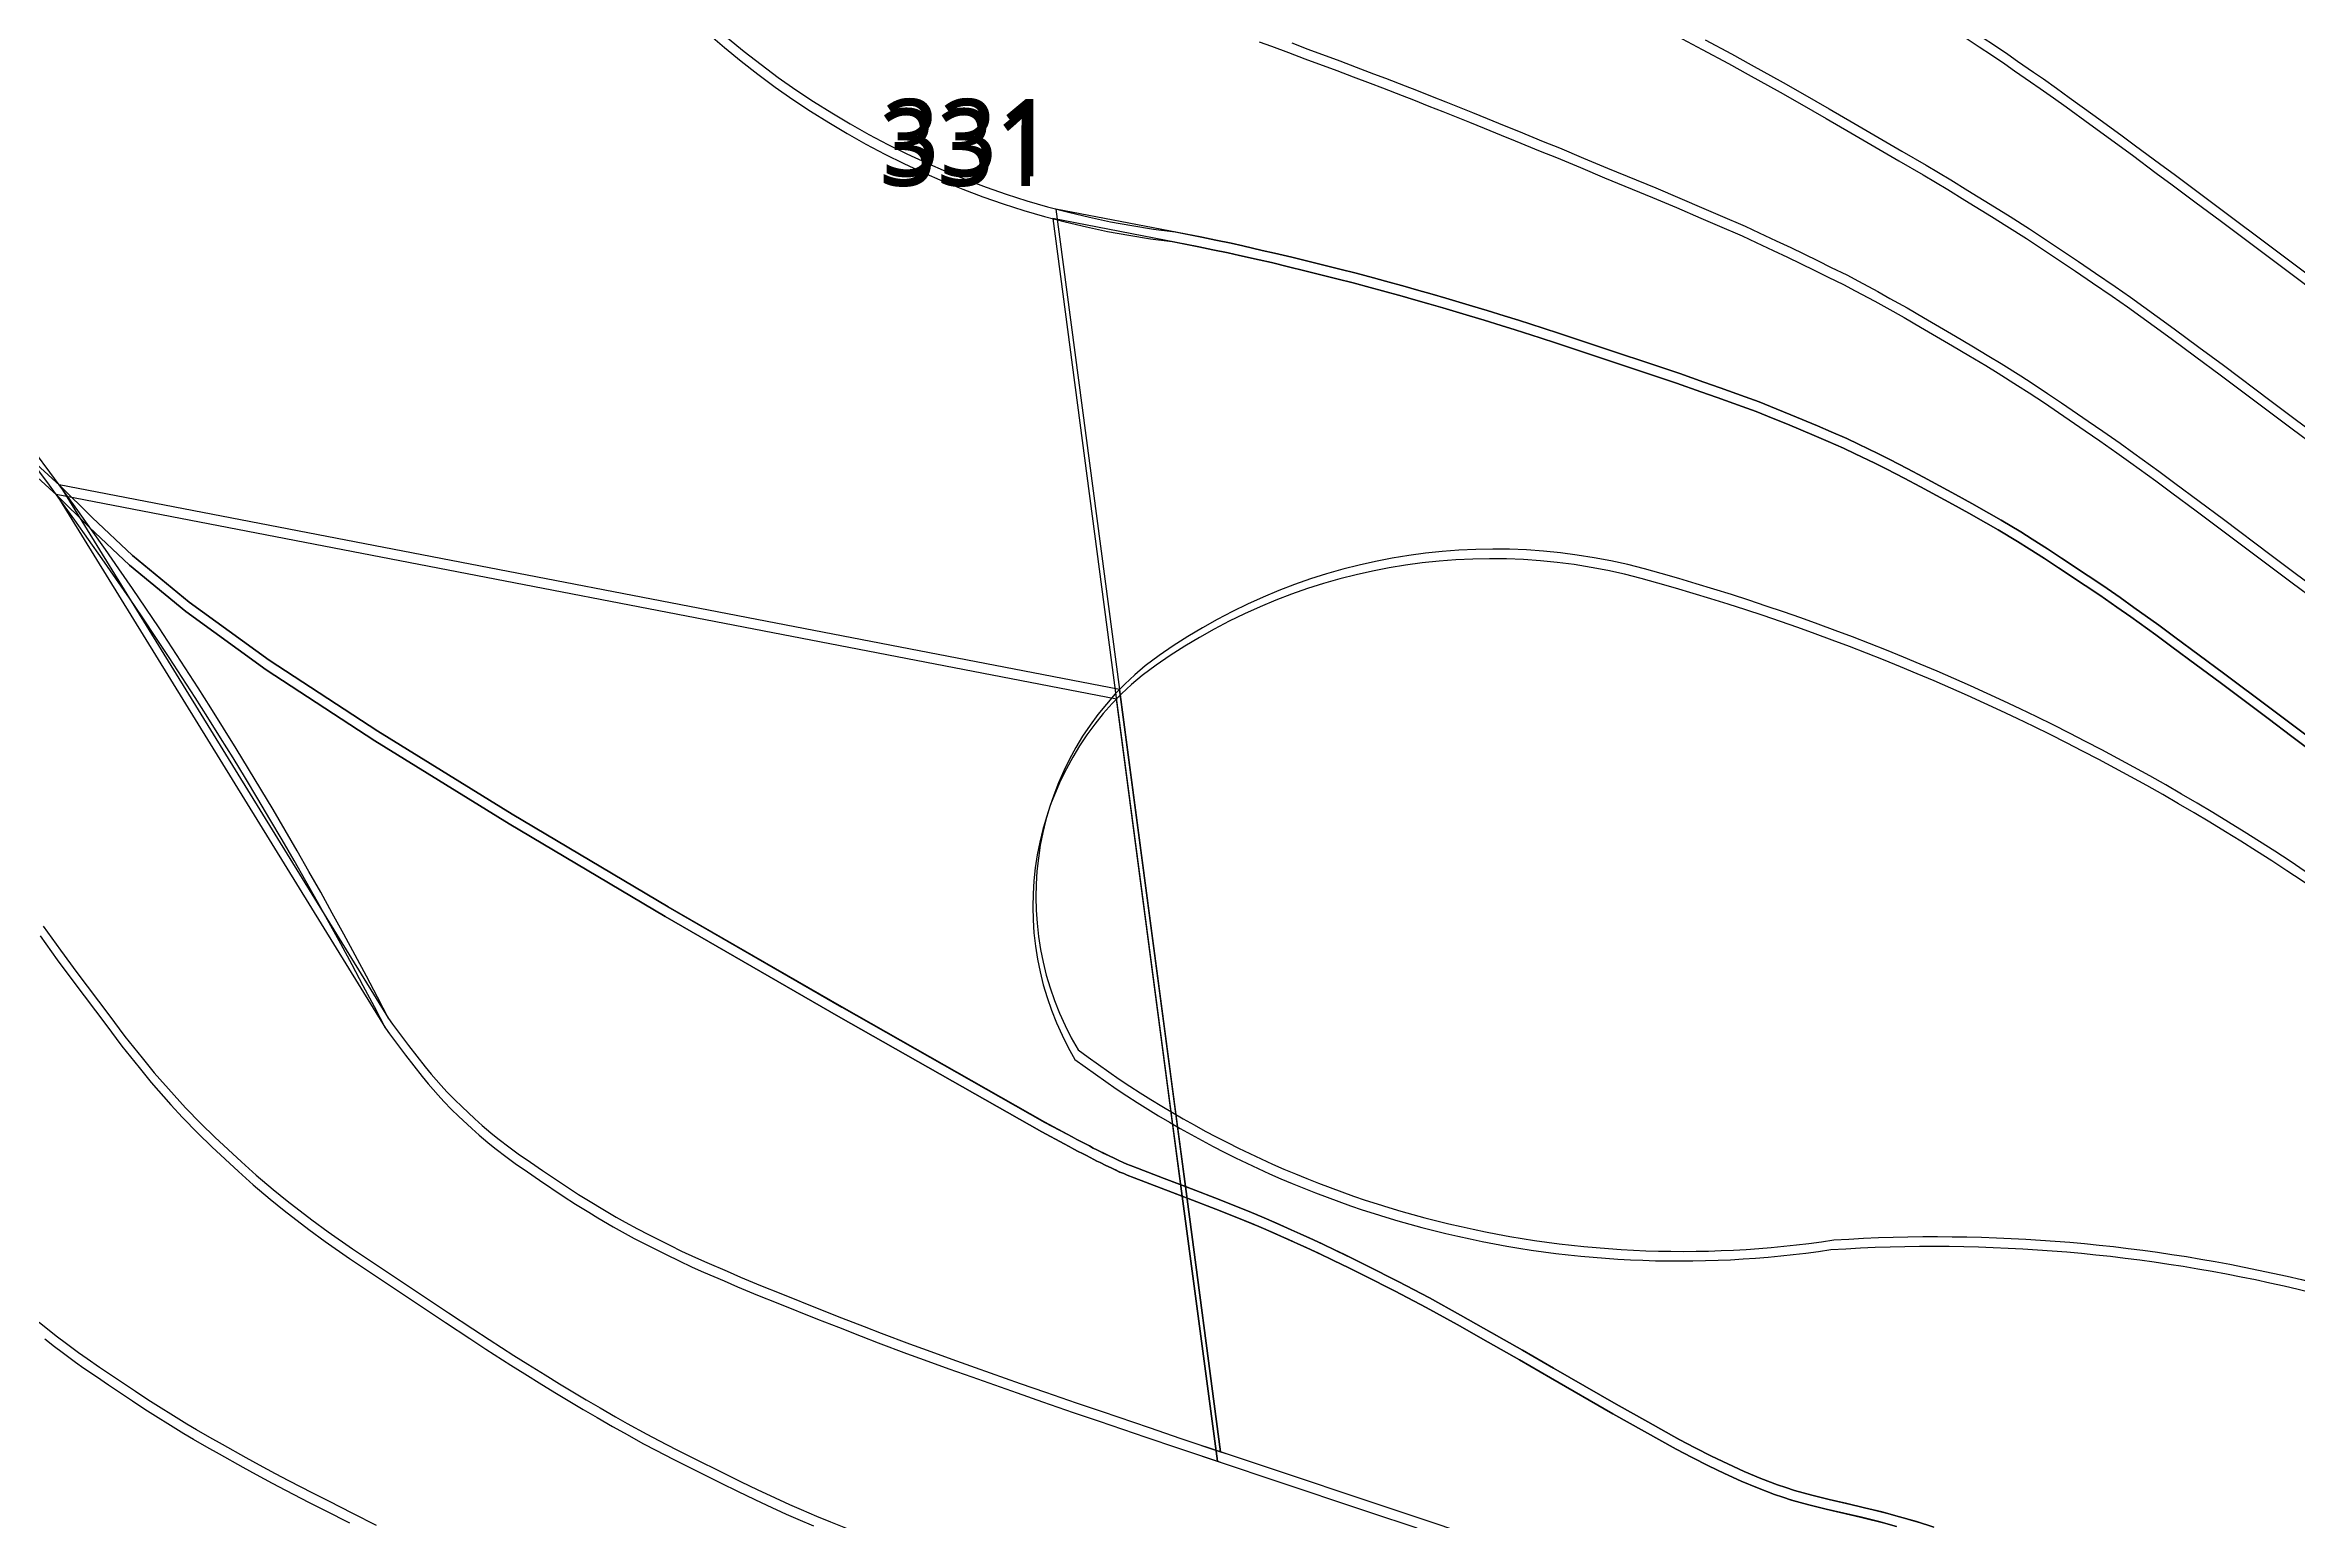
# Model space of a CAD drawing. Header units: metres. Extents: x -1097 to 1588, y -185 to 884.
# Drawn here: x 224.4 to 334.2, y 437.7 to 509.6 of the extents above; entities that cross this region are included whole.
import ezdxf

# ---------------------------------------------------------------- set-up
doc = ezdxf.new("R2010")
doc.units = ezdxf.units.M
for name, color, linetype in [('TERRENO', 188, 'Continuous'), ('TEXTO', 7, 'Continuous'), ('VISTA LEJOS', 7, 'Continuous')]:
    doc.layers.add(name, color=color, linetype=linetype)

msp = doc.modelspace()

# ---------------------------------------------------------------- linework, layer by layer
at = {"layer": 'TERRENO'}
for points in [[(283.56, 509.8), (284.15, 509.58), (284.99, 509.27), (285.78, 508.97), (287.34, 508.39), (288.13, 508.09), (288.97, 507.77), (289.56, 507.55), (290.52, 507.18), (291.08, 506.96), (291.83, 506.66), (292.51, 506.39), (293.81, 505.87), (294.52, 505.59), (295.35, 505.25), (296.04, 504.97), (297.25, 504.47), (298.04, 504.15), (299.22, 503.66), (300.39, 503.17), (302.73, 502.2), (303.9, 501.71), (305.08, 501.2), (305.88, 500.86), (307.09, 500.33), (307.77, 500.02), (308.6, 499.63), (309.31, 499.3), (310.61, 498.67), (311.29, 498.33), (312.04, 497.96), (312.61, 497.66), (313.56, 497.15), (314.15, 496.82), (314.99, 496.35), (315.78, 495.89), (317.34, 494.98), (318.14, 494.51), (318.97, 494.01), (319.57, 493.64), (320.52, 493.04), (321.08, 492.68), (321.83, 492.19), (322.51, 491.73), (323.81, 490.84), (324.52, 490.35), (325.35, 489.76), (326.04, 489.27), (327.25, 488.39), (328.04, 487.81), (329.22, 486.93), (330.39, 486.06), (332.73, 484.31), (333.9, 483.43), (335.08, 482.55)], [(303.93, 510.07), (305.14, 509.42)], [(335.08, 497.55), (333.9, 498.43), (332.73, 499.31), (330.39, 501.06), (329.23, 501.93), (328.06, 502.8), (327.28, 503.38), (326.12, 504.25), (325.47, 504.72), (324.69, 505.29), (324.04, 505.76), (322.88, 506.6), (322.27, 507.04), (321.62, 507.5), (321.15, 507.83), (320.37, 508.37), (319.9, 508.7), (319.25, 509.14), (318.64, 509.54), (317.48, 510.32)], [(305.14, 509.42), (306.43, 508.73)], [(306.43, 508.73), (307.38, 508.2)], [(307.38, 508.2), (308.94, 507.34)], [(308.94, 507.34), (309.89, 506.81)], [(309.89, 506.81), (311.19, 506.06)], [(311.19, 506.06), (312.39, 505.36)], [(312.39, 505.36), (314.73, 504)], [(314.73, 504), (315.91, 503.31)], [(315.91, 503.31), (317.12, 502.59)], [(317.12, 502.59), (317.95, 502.08)], [(317.95, 502.08), (319.25, 501.28)], [(319.25, 501.28), (320, 500.81)], [(320, 500.81), (320.95, 500.2)], [(320.95, 500.2), (321.78, 499.65)], [(321.78, 499.65), (323.34, 498.62)], [(323.34, 498.62), (324.17, 498.05)], [(324.17, 498.05), (325.12, 497.39)], [(325.12, 497.39), (325.87, 496.87)], [(325.87, 496.87), (327.17, 495.94)], [(327.17, 495.94), (328, 495.33)], [(328, 495.33), (329.21, 494.44)], [(329.21, 494.44), (330.39, 493.56)], [(330.39, 493.56), (332.73, 491.81)], [(332.73, 491.81), (333.9, 490.93)], [(333.9, 490.93), (335.08, 490.05)], [(224.15, 466.22), (224.98, 465.05), (225.78, 463.97), (227.34, 461.9), (228.13, 460.85), (228.97, 459.8), (229.56, 459.08), (230.51, 457.98), (231.08, 457.36), (231.83, 456.6), (232.51, 455.94), (233.81, 454.73), (234.52, 454.09), (235.35, 453.38), (236.03, 452.83), (237.24, 451.91), (238.04, 451.33), (239.22, 450.5), (240.39, 449.71), (242.73, 448.15), (243.9, 447.38), (245.08, 446.6), (245.87, 446.08), (247.08, 445.3), (247.77, 444.87), (248.6, 444.35), (249.31, 443.92), (250.61, 443.14), (251.29, 442.74), (252.04, 442.31), (252.6, 441.99), (253.55, 441.47), (254.15, 441.16), (254.99, 440.72), (255.78, 440.32), (257.34, 439.54), (258.13, 439.15), (258.97, 438.75), (259.56, 438.47), (260.51, 438.04), (261.08, 437.79), (261.83, 437.47)], [(239.23, 437.6), (238.06, 438.19), (237.28, 438.59), (236.12, 439.19), (235.47, 439.53), (234.69, 439.95), (234.04, 440.31), (232.88, 440.96), (232.27, 441.3), (231.62, 441.67), (231.15, 441.95), (230.37, 442.43), (229.9, 442.73), (229.25, 443.14), (228.64, 443.54), (227.48, 444.32), (226.89, 444.72), (226.28, 445.14), (225.86, 445.43), (225.22, 445.91), (224.84, 446.19), (224.37, 446.57)]]:
    msp.add_lwpolyline(points, dxfattribs=at)
at = {"layer": 'TEXTO', "color": 141}
for points in [[(335.45, 474.77), (333.89, 475.93), (332.73, 476.81), (330.39, 478.56), (329.22, 479.43), (328.04, 480.31), (327.25, 480.89), (326.04, 481.76), (325.35, 482.24), (324.52, 482.82), (323.81, 483.3), (322.51, 484.16), (321.83, 484.61), (321.08, 485.09), (320.52, 485.44), (319.57, 486.01), (318.97, 486.35), (318.14, 486.82), (317.34, 487.26), (315.78, 488.1), (314.99, 488.53), (314.15, 488.96), (313.56, 489.26), (312.61, 489.72), (312.04, 489.99), (311.29, 490.32), (310.61, 490.61), (309.31, 491.15), (308.6, 491.44), (307.77, 491.77), (307.09, 492.02), (305.88, 492.46), (305.08, 492.74), (303.9, 493.15), (302.73, 493.54), (300.39, 494.32), (299.22, 494.71), (298.04, 495.1), (297.25, 495.36), (296.04, 495.75), (295.35, 495.96), (294.52, 496.22), (293.81, 496.44), (292.51, 496.83), (291.83, 497.03), (291.08, 497.24), (290.52, 497.4), (289.56, 497.66), (288.97, 497.82), (288.13, 498.04), (287.34, 498.24), (285.78, 498.63), (284.99, 498.82), (284.15, 499.03), (283.56, 499.17), (282.6, 499.38), (282.04, 499.51), (281.29, 499.66), (280.61, 499.8), (273.5, 501.18), (279.34, 457.04), (279.81, 453.53), (281.79, 452.77), (283.18, 452.21), (284.61, 451.59), (286.06, 450.93), (287.54, 450.23), (288.67, 449.67), (290.18, 448.9), (291.69, 448.1), (293.21, 447.27), (294.72, 446.42), (296.24, 445.56), (297.75, 444.68), (300.8, 442.92), (302.34, 442.06), (303.88, 441.21), (304.66, 440.8), (305.45, 440.39), (306.24, 440.01), (307.04, 439.64), (307.85, 439.31), (308.67, 439), (309.08, 438.86), (309.5, 438.72), (310.34, 438.49), (311.19, 438.28), (312.87, 437.89), (314.18, 437.57)], [(314.61, 437.44), (313.76, 437.67), (312.91, 437.88), (312.05, 438.08), (311.19, 438.28), (310.34, 438.49), (309.5, 438.72), (309.08, 438.86), (308.67, 439), (307.85, 439.31), (307.04, 439.64), (306.24, 440.01), (305.45, 440.39), (304.66, 440.8), (303.88, 441.21), (302.34, 442.06), (300.8, 442.92), (297.75, 444.68), (296.24, 445.56), (294.72, 446.42), (293.21, 447.27), (291.69, 448.1), (290.18, 448.9), (288.67, 449.67), (287.92, 450.04), (287.18, 450.4), (286.44, 450.75), (285.7, 451.09), (284.97, 451.42), (284.25, 451.74), (283.54, 452.05), (282.83, 452.35), (282.14, 452.63), (281.45, 452.9), (280.1, 453.42), (279.81, 453.53), (281.52, 440.61), (281.9, 440.49), (284.23, 439.71), (288.89, 438.15), (291.24, 437.37)]]:
    msp.add_lwpolyline(points, dxfattribs=at)
for points in [[(224.93, 487.73), (226.53, 486.14), (228.5, 484.29), (231.25, 482.02), (235.16, 479.19), (240.45, 475.72), (247, 471.68), (254.61, 467.17), (263.06, 462.29), (272.96, 456.67), (274.05, 456.08), (274.29, 455.95), (274.52, 455.83), (274.74, 455.71), (274.94, 455.61), (275.14, 455.51), (275.32, 455.41), (275.49, 455.32), (275.65, 455.24), (275.81, 455.17), (276.09, 455.03), (276.34, 454.91), (276.57, 454.8), (276.77, 454.71), (276.96, 454.63), (277.13, 454.56), (277.46, 454.43), (278.78, 453.92), (279.81, 453.53), (276.6, 477.76)], [(276.77, 454.71), (276.57, 454.8), (276.34, 454.91), (276.09, 455.03), (275.81, 455.17), (275.65, 455.24), (275.49, 455.32), (275.32, 455.41), (275.14, 455.51), (274.94, 455.61), (274.74, 455.71), (274.52, 455.83), (274.29, 455.95), (274.05, 456.08), (272.96, 456.67), (263.06, 462.29), (254.61, 467.17), (247, 471.68), (240.45, 475.72), (235.16, 479.19), (231.25, 482.02), (228.5, 484.29), (226.53, 486.14), (224.96, 487.7), (240.97, 461.72), (241.17, 461.45), (241.95, 460.41), (242.35, 459.89), (242.76, 459.36), (243.06, 459.01), (243.54, 458.46), (243.82, 458.15), (244.19, 457.76), (244.54, 457.43), (245.18, 456.83), (245.54, 456.51), (245.96, 456.15), (246.3, 455.88), (246.9, 455.42), (247.3, 455.13), (247.89, 454.72), (248.48, 454.32), (249.64, 453.54), (250.24, 453.15), (250.88, 452.75), (251.33, 452.47), (252.07, 452.04), (252.51, 451.79), (253.1, 451.47), (253.64, 451.19), (254.68, 450.67), (255.25, 450.39), (255.93, 450.08), (256.48, 449.83), (257.48, 449.4), (258.13, 449.12), (259.11, 448.71), (260.09, 448.32), (262.03, 447.54), (263.05, 447.14), (264.16, 446.71), (264.99, 446.39), (266.37, 445.87), (267.23, 445.56), (268.43, 445.12), (269.56, 444.72), (271.76, 443.94), (273, 443.51), (274.49, 442.99), (275.76, 442.56), (278.04, 441.78), (279.58, 441.26), (281.52, 440.61), (279.81, 453.53), (278.78, 453.92), (277.46, 454.43), (277.13, 454.56), (276.96, 454.63)]]:
    msp.add_lwpolyline(points, close=True, dxfattribs=at)
at = {"layer": 'VISTA LEJOS'}
for points in [[(240.97, 461.72, 0.094871), (195.43, 519.91, -0.072707)], [(240.97, 461.72, 0.094871), (195.43, 519.91, -0.072707)], [(241.12, 462.19, 0.094871), (195.58, 520.38, -0.072707)], [(251, 516.41, 0.205798), (279.31, 500.06), (280.61, 499.8), (281.29, 499.66), (282.04, 499.51), (282.6, 499.38), (283.56, 499.17), (284.15, 499.03), (284.99, 498.82), (285.78, 498.63), (287.34, 498.24), (288.13, 498.04), (288.97, 497.82), (289.56, 497.66), (290.52, 497.4), (291.08, 497.24), (291.83, 497.03), (292.51, 496.83), (293.81, 496.44), (294.52, 496.22), (295.35, 495.96), (296.04, 495.75), (297.25, 495.36), (298.04, 495.1), (299.22, 494.71), (300.39, 494.32), (302.73, 493.54), (303.9, 493.15), (305.08, 492.74), (305.88, 492.46), (307.09, 492.02), (307.77, 491.77), (308.6, 491.44), (309.31, 491.15), (310.61, 490.61), (311.29, 490.32), (312.04, 489.99), (312.61, 489.72), (313.56, 489.26), (314.15, 488.96), (314.99, 488.53), (315.78, 488.1), (317.34, 487.26), (318.14, 486.82), (318.97, 486.35), (319.57, 486.01), (320.52, 485.44), (321.08, 485.09), (321.83, 484.61), (322.51, 484.16), (323.81, 483.3), (324.52, 482.82), (325.35, 482.24), (326.04, 481.76), (327.25, 480.89), (328.04, 480.31), (329.22, 479.43), (330.39, 478.56), (332.73, 476.81), (333.89, 475.93), (335.06, 475.06)], [(251, 516.41, 0.205798), (279.31, 500.06), (280.61, 499.8), (281.29, 499.66), (282.04, 499.51), (282.6, 499.38), (283.56, 499.17), (284.15, 499.03), (284.99, 498.82), (285.78, 498.63), (287.34, 498.24), (288.13, 498.04), (288.97, 497.82), (289.56, 497.66), (290.52, 497.4), (291.08, 497.24), (291.83, 497.03), (292.51, 496.83), (293.81, 496.44), (294.52, 496.22), (295.35, 495.96), (296.04, 495.75), (297.25, 495.36), (298.04, 495.1), (299.22, 494.71), (300.39, 494.32), (302.73, 493.54), (303.9, 493.15), (305.08, 492.74), (305.88, 492.46), (307.09, 492.02), (307.77, 491.77), (308.6, 491.44), (309.31, 491.15), (310.61, 490.61), (311.29, 490.32), (312.04, 489.99), (312.61, 489.72), (313.56, 489.26), (314.15, 488.96), (314.99, 488.53), (315.78, 488.1), (317.34, 487.26), (318.14, 486.82), (318.97, 486.35), (319.57, 486.01), (320.52, 485.44), (321.08, 485.09), (321.83, 484.61), (322.51, 484.16), (323.81, 483.3), (324.52, 482.82), (325.35, 482.24), (326.04, 481.76), (327.25, 480.89), (328.04, 480.31), (329.22, 479.43), (330.39, 478.56), (332.73, 476.81), (333.89, 475.93), (335.06, 475.06)], [(251.15, 516.88, 0.205798), (279.46, 500.53), (280.76, 500.27), (281.44, 500.13), (282.19, 499.98), (282.76, 499.85), (283.71, 499.63), (284.3, 499.5), (285.14, 499.29), (285.93, 499.1), (287.49, 498.71), (288.29, 498.51), (289.12, 498.29), (289.72, 498.13), (290.67, 497.87), (291.23, 497.71), (291.98, 497.5), (292.66, 497.3), (293.96, 496.91), (294.67, 496.69), (295.5, 496.43), (296.19, 496.22), (297.4, 495.83), (298.19, 495.57), (299.37, 495.18), (300.54, 494.79), (302.88, 494.01), (304.05, 493.62), (305.23, 493.21), (306.03, 492.93), (307.24, 492.49), (307.92, 492.24), (308.75, 491.91), (309.46, 491.62), (310.76, 491.08), (311.44, 490.79), (312.19, 490.46), (312.76, 490.19), (313.71, 489.73), (314.3, 489.43), (315.14, 489), (315.93, 488.57), (317.49, 487.73), (318.29, 487.29), (319.12, 486.82), (319.72, 486.48), (320.67, 485.91), (321.23, 485.56), (321.98, 485.08), (322.66, 484.63), (323.96, 483.77), (324.67, 483.29), (325.51, 482.71), (326.19, 482.23), (327.4, 481.36), (328.19, 480.78), (329.37, 479.9), (330.55, 479.03), (332.88, 477.28), (334.04, 476.4), (335.21, 475.53)], [(370.57, 429.15, 0.105032), (410.76, 409.99, 0.73529), (426.33, 428.41, 0.21305), (390.72, 439.56, -0.209948), (351.52, 454.69, 0.1303), (302.99, 483.41, 0.238421), (277.85, 478.91, 0.371443), (274.58, 460.2, 0.201255), (311.42, 450.93, -0.150986), (355.39, 440.42, -0.011933), (370.57, 429.15, 1.213779)], [(370.57, 429.15, 0.105032), (410.76, 409.99, 0.73529), (426.33, 428.41, 0.21305), (390.72, 439.56, -0.209948), (351.52, 454.69, 0.1303), (302.99, 483.41, 0.238421), (277.85, 478.91, 0.371443), (274.58, 460.2, 0.201255), (311.42, 450.93, -0.150986), (355.39, 440.42, -0.011933), (370.57, 429.15, 1.213779)], [(370.72, 429.62, 0.105032), (410.91, 410.46, 0.73529), (426.49, 428.87, 0.21305), (390.87, 440.03, -0.209948), (351.67, 455.16, 0.1303), (303.14, 483.88, 0.238421), (278, 479.38, 0.371443), (274.73, 460.67, 0.201255), (311.57, 451.4, -0.150986), (355.54, 440.89, -0.011933), (370.72, 429.62, 1.213779)]]:
    msp.add_lwpolyline(points, format="xyb", dxfattribs=at)
for points in [[(283.56, 509.8), (284.15, 509.58), (284.99, 509.27), (285.78, 508.97), (287.34, 508.39), (288.13, 508.09), (288.97, 507.77), (289.56, 507.55), (290.52, 507.18), (291.08, 506.96), (291.83, 506.66), (292.51, 506.39), (293.81, 505.87), (294.52, 505.59), (295.35, 505.25), (296.04, 504.97), (297.25, 504.47), (298.04, 504.15), (299.22, 503.66), (300.39, 503.17), (302.73, 502.2), (303.9, 501.71), (305.08, 501.2), (305.88, 500.86), (307.09, 500.33), (307.77, 500.02), (308.6, 499.63), (309.31, 499.3), (310.61, 498.67), (311.29, 498.33), (312.04, 497.96), (312.61, 497.66), (313.56, 497.15), (314.15, 496.82), (314.99, 496.35), (315.78, 495.89), (317.34, 494.98), (318.14, 494.51), (318.97, 494.01), (319.57, 493.64), (320.52, 493.04), (321.08, 492.68), (321.83, 492.19), (322.51, 491.73), (323.81, 490.84), (324.52, 490.35), (325.35, 489.76), (326.04, 489.27), (327.25, 488.39), (328.04, 487.81), (329.22, 486.93), (330.39, 486.06), (332.73, 484.31), (333.9, 483.43), (335.08, 482.55)], [(285.14, 509.74), (285.93, 509.44), (287.49, 508.86), (288.29, 508.56), (289.12, 508.24), (289.72, 508.02), (290.67, 507.65), (291.23, 507.43), (291.98, 507.13), (292.66, 506.86), (293.96, 506.34), (294.67, 506.06), (295.5, 505.72), (296.19, 505.44), (297.4, 504.94), (298.19, 504.62), (299.37, 504.13), (300.54, 503.64), (302.88, 502.67), (304.05, 502.18), (305.23, 501.67), (306.03, 501.33), (307.24, 500.8), (307.92, 500.49), (308.75, 500.1), (309.46, 499.77), (310.76, 499.14), (311.44, 498.8), (312.19, 498.43), (312.76, 498.13), (313.71, 497.62), (314.3, 497.29), (315.14, 496.82), (315.93, 496.36), (317.49, 495.45), (318.29, 494.98), (319.12, 494.48), (319.72, 494.11), (320.67, 493.51), (321.23, 493.15), (321.98, 492.66), (322.66, 492.2), (323.96, 491.31), (324.67, 490.82), (325.51, 490.23), (326.19, 489.74), (327.4, 488.86), (328.19, 488.28), (329.37, 487.4), (330.55, 486.53), (332.88, 484.78), (334.05, 483.9), (335.23, 483.02)], [(305.29, 509.89), (306.58, 509.2), (307.53, 508.67), (309.09, 507.81), (310.04, 507.28), (311.34, 506.53), (312.54, 505.83), (314.88, 504.47), (316.06, 503.78), (317.27, 503.06), (318.1, 502.55), (319.4, 501.75), (320.15, 501.28), (321.1, 500.67), (321.93, 500.12), (323.49, 499.08), (324.32, 498.52), (325.27, 497.87), (326.02, 497.34), (327.32, 496.41), (328.15, 495.8), (329.36, 494.91), (330.55, 494.03), (332.88, 492.28), (334.05, 491.4), (335.23, 490.52)], [(335.08, 497.55), (333.9, 498.43), (332.73, 499.31), (330.39, 501.06), (329.23, 501.93), (328.06, 502.8), (327.28, 503.38), (326.12, 504.25), (325.47, 504.72), (324.69, 505.29), (324.04, 505.76), (322.88, 506.6), (322.27, 507.04), (321.62, 507.5), (321.15, 507.83), (320.37, 508.37), (319.9, 508.7), (319.25, 509.14), (318.64, 509.54), (317.48, 510.32)], [(335.23, 498.02), (334.05, 498.9), (332.88, 499.78), (330.55, 501.53), (329.38, 502.4), (328.21, 503.27), (327.43, 503.85), (326.27, 504.71), (325.62, 505.19), (324.84, 505.76), (324.19, 506.23), (323.03, 507.07), (322.42, 507.51), (321.78, 507.97), (321.3, 508.3), (320.52, 508.84), (320.05, 509.17), (319.4, 509.61), (318.79, 510.01)], [(335.45, 474.77), (333.89, 475.93), (332.73, 476.81), (330.39, 478.56), (329.22, 479.43), (328.04, 480.31), (327.25, 480.89), (326.04, 481.76), (325.35, 482.24), (324.52, 482.82), (323.81, 483.3), (322.51, 484.16), (321.83, 484.61), (321.08, 485.09), (320.52, 485.44), (319.57, 486.01), (318.97, 486.35), (318.14, 486.82), (317.34, 487.26), (315.78, 488.1), (314.99, 488.53), (314.15, 488.96), (313.56, 489.26), (312.61, 489.72), (312.04, 489.99), (311.29, 490.32), (310.61, 490.61), (309.31, 491.15), (308.6, 491.44), (307.77, 491.77), (307.09, 492.02), (305.88, 492.46), (305.08, 492.74), (303.9, 493.15), (302.73, 493.54), (300.39, 494.32), (299.22, 494.71), (298.04, 495.1), (297.25, 495.36), (296.04, 495.75), (295.35, 495.96), (294.52, 496.22), (293.81, 496.44), (292.51, 496.83), (291.83, 497.03), (291.08, 497.24), (290.52, 497.4), (289.56, 497.66), (288.97, 497.82), (288.13, 498.04), (287.34, 498.24), (285.78, 498.63), (284.99, 498.82), (284.15, 499.03), (283.56, 499.17), (282.6, 499.38), (282.04, 499.51), (281.29, 499.66), (280.61, 499.8), (273.5, 501.18), (279.34, 457.04), (279.81, 453.53), (281.79, 452.77), (283.18, 452.21), (284.61, 451.59), (286.06, 450.93), (287.54, 450.23), (288.67, 449.67), (290.18, 448.9), (291.69, 448.1), (293.21, 447.27), (294.72, 446.42), (296.24, 445.56), (297.75, 444.68), (300.8, 442.92), (302.34, 442.06), (303.88, 441.21), (304.66, 440.8), (305.45, 440.39), (306.24, 440.01), (307.04, 439.64), (307.85, 439.31), (308.67, 439), (309.08, 438.86), (309.5, 438.72), (310.34, 438.49), (311.19, 438.28), (312.87, 437.89), (314.18, 437.57)], [(335.6, 475.24), (334.04, 476.4), (332.88, 477.28), (330.55, 479.03), (329.37, 479.9), (328.19, 480.78), (327.4, 481.36), (326.19, 482.23), (325.51, 482.71), (324.67, 483.29), (323.96, 483.77), (322.66, 484.63), (321.98, 485.08), (321.23, 485.56), (320.67, 485.91), (319.72, 486.48), (319.12, 486.82), (318.29, 487.29), (317.49, 487.73), (315.93, 488.57), (315.14, 489), (314.3, 489.43), (313.71, 489.73), (312.76, 490.19), (312.19, 490.46), (311.44, 490.79), (310.76, 491.08), (309.46, 491.62), (308.75, 491.91), (307.92, 492.24), (307.24, 492.49), (306.03, 492.93), (305.23, 493.21), (304.05, 493.62), (302.88, 494.01), (300.54, 494.79), (299.37, 495.18), (298.19, 495.57), (297.4, 495.83), (296.19, 496.22), (295.5, 496.43), (294.67, 496.69), (293.96, 496.91), (292.66, 497.3), (291.98, 497.5), (291.23, 497.71), (290.67, 497.87), (289.72, 498.13), (289.12, 498.29), (288.29, 498.51), (287.49, 498.71), (285.93, 499.1), (285.14, 499.29), (284.3, 499.5), (283.71, 499.63), (282.76, 499.85), (282.19, 499.98), (281.44, 500.13), (280.76, 500.27), (273.65, 501.64), (279.49, 457.51), (279.96, 454), (281.95, 453.24), (283.33, 452.68), (284.76, 452.06), (286.21, 451.4), (287.7, 450.7), (288.82, 450.14), (290.33, 449.37), (291.85, 448.57), (293.36, 447.74), (294.87, 446.89), (296.39, 446.03), (297.9, 445.15), (300.95, 443.39), (302.49, 442.53), (304.03, 441.68), (304.81, 441.27), (305.6, 440.86), (306.39, 440.48), (307.19, 440.11), (308, 439.78), (308.82, 439.47), (309.23, 439.33), (309.65, 439.19), (310.49, 438.96), (311.34, 438.75), (313.03, 438.36), (314.33, 438.04), (316.02, 437.54)], [(223.44, 489.08), (224.96, 487.7)], [(223.59, 489.55), (225.11, 488.17)], [(225.11, 488.17), (226.68, 486.61)], [(224.96, 487.7), (226.53, 486.14)], [(226.68, 486.61), (228.65, 484.76)], [(226.53, 486.14), (228.5, 484.29)], [(228.65, 484.76), (231.4, 482.49)], [(228.5, 484.29), (231.25, 482.02)], [(231.4, 482.49), (235.31, 479.66)], [(231.25, 482.02), (235.16, 479.19)], [(235.16, 479.19), (240.45, 475.72)], [(235.31, 479.66), (240.6, 476.19)], [(240.45, 475.72), (247, 471.68)], [(240.6, 476.19), (247.15, 472.15)], [(247, 471.68), (254.61, 467.17)], [(247.15, 472.15), (254.76, 467.64)], [(254.61, 467.17), (263.06, 462.29)], [(254.76, 467.64), (263.21, 462.75)], [(224.15, 466.22), (224.98, 465.05), (225.78, 463.97), (227.34, 461.9), (228.13, 460.85), (228.97, 459.8), (229.56, 459.08), (230.51, 457.98), (231.08, 457.36), (231.83, 456.6), (232.51, 455.94), (233.81, 454.73), (234.52, 454.09), (235.35, 453.38), (236.03, 452.83), (237.24, 451.91), (238.04, 451.33), (239.22, 450.5), (240.39, 449.71), (242.73, 448.15), (243.9, 447.38), (245.08, 446.6), (245.87, 446.08), (247.08, 445.3), (247.77, 444.87), (248.6, 444.35), (249.31, 443.92), (250.61, 443.14), (251.29, 442.74), (252.04, 442.31), (252.6, 441.99), (253.55, 441.47), (254.15, 441.16), (254.99, 440.72), (255.78, 440.32), (257.34, 439.54), (258.13, 439.15), (258.97, 438.75), (259.56, 438.47), (260.51, 438.04), (261.08, 437.79), (261.83, 437.47)], [(224.3, 466.69), (225.14, 465.52), (225.93, 464.44), (227.49, 462.37), (228.28, 461.32), (229.12, 460.27), (229.71, 459.55), (230.67, 458.45), (231.23, 457.83), (231.98, 457.07), (232.66, 456.41), (233.96, 455.2), (234.67, 454.56), (235.5, 453.85), (236.19, 453.3), (237.39, 452.38), (238.19, 451.8), (239.37, 450.97), (240.54, 450.18), (242.88, 448.62), (244.05, 447.85), (245.23, 447.07), (246.03, 446.55), (247.23, 445.77), (247.92, 445.34), (248.75, 444.82), (249.46, 444.39), (250.76, 443.61), (251.44, 443.21), (252.19, 442.78), (252.76, 442.46), (253.71, 441.94), (254.3, 441.63), (255.14, 441.19), (255.93, 440.79), (257.49, 440.01), (258.28, 439.62), (259.12, 439.22), (259.72, 438.94), (260.67, 438.51), (261.23, 438.26), (261.98, 437.94), (262.66, 437.66), (263.96, 437.14)], [(263.21, 462.75), (273.11, 457.13)], [(240.97, 461.72), (241.17, 461.45), (241.95, 460.41), (242.35, 459.89), (242.76, 459.36), (243.06, 459.01), (243.54, 458.46), (243.82, 458.15), (244.19, 457.76), (244.54, 457.43), (245.18, 456.83), (245.54, 456.51), (245.96, 456.15), (246.3, 455.88), (246.9, 455.42), (247.3, 455.13), (247.89, 454.72), (248.48, 454.32), (249.64, 453.54), (250.24, 453.15), (250.88, 452.75), (251.33, 452.47), (252.07, 452.04), (252.51, 451.79), (253.1, 451.47), (253.64, 451.19), (254.68, 450.67), (255.25, 450.39), (255.93, 450.08), (256.48, 449.83), (257.48, 449.4), (258.13, 449.12), (259.11, 448.71), (260.09, 448.32), (262.03, 447.54), (263.05, 447.14), (264.16, 446.71), (264.99, 446.39), (266.37, 445.87), (267.23, 445.56), (268.43, 445.12), (269.56, 444.72), (271.76, 443.94), (273, 443.51), (274.49, 442.99), (275.76, 442.56), (278.04, 441.78), (279.58, 441.26), (281.9, 440.49), (284.23, 439.71), (288.89, 438.15), (291.24, 437.37)], [(240.97, 461.72), (241.17, 461.45), (241.95, 460.41), (242.35, 459.89), (242.76, 459.36), (243.06, 459.01), (243.54, 458.46), (243.82, 458.15), (244.19, 457.76), (244.54, 457.43), (245.18, 456.83), (245.54, 456.51), (245.96, 456.15), (246.3, 455.88), (246.9, 455.42), (247.3, 455.13), (247.89, 454.72), (248.48, 454.32), (249.64, 453.54), (250.24, 453.15), (250.88, 452.75), (251.33, 452.47), (252.07, 452.04), (252.51, 451.79), (253.1, 451.47), (253.64, 451.19), (254.68, 450.67), (255.25, 450.39), (255.93, 450.08), (256.48, 449.83), (257.48, 449.4), (258.13, 449.12), (259.11, 448.71), (260.09, 448.32), (262.03, 447.54), (263.05, 447.14), (264.16, 446.71), (264.99, 446.39), (266.37, 445.87), (267.23, 445.56), (268.43, 445.12), (269.56, 444.72), (271.76, 443.94), (273, 443.51), (274.49, 442.99), (275.76, 442.56), (278.04, 441.78), (279.58, 441.26), (281.9, 440.49), (284.23, 439.71), (288.89, 438.15), (291.24, 437.37)], [(241.12, 462.19), (241.32, 461.92), (242.1, 460.88), (242.5, 460.36), (242.91, 459.83), (243.21, 459.48), (243.69, 458.93), (243.97, 458.62), (244.35, 458.23), (244.69, 457.9), (245.33, 457.3), (245.69, 456.98), (246.11, 456.62), (246.45, 456.35), (247.05, 455.89), (247.45, 455.6), (248.04, 455.19), (248.63, 454.79), (249.79, 454.01), (250.39, 453.62), (251.03, 453.22), (251.48, 452.94), (252.22, 452.51), (252.66, 452.26), (253.25, 451.94), (253.79, 451.66), (254.83, 451.14), (255.4, 450.86), (256.08, 450.55), (256.63, 450.3), (257.63, 449.87), (258.28, 449.59), (259.26, 449.18), (260.24, 448.79), (262.18, 448.01), (263.2, 447.61), (264.31, 447.18), (265.14, 446.86), (266.52, 446.34), (267.38, 446.03), (268.58, 445.59), (269.71, 445.19), (271.91, 444.41), (273.15, 443.98), (274.64, 443.46), (275.91, 443.03), (278.2, 442.25), (279.73, 441.73), (282.05, 440.96), (284.38, 440.18), (289.04, 438.62), (291.39, 437.84), (293.75, 437.04)], [(263.06, 462.29), (272.96, 456.67)], [(273.11, 457.13), (274.2, 456.55)], [(272.96, 456.67), (274.05, 456.08)], [(274.05, 456.08), (274.29, 455.95)], [(274.2, 456.55), (274.44, 456.42)], [(274.29, 455.95), (274.52, 455.83)], [(274.44, 456.42), (274.67, 456.3)], [(274.67, 456.3), (274.89, 456.18)], [(274.89, 456.18), (275.09, 456.08)], [(275.09, 456.08), (275.29, 455.98)], [(275.29, 455.98), (275.47, 455.88)], [(275.47, 455.88), (275.64, 455.79)], [(274.52, 455.83), (274.74, 455.71)], [(274.74, 455.71), (274.94, 455.61)], [(274.94, 455.61), (275.14, 455.51)], [(275.14, 455.51), (275.32, 455.41)], [(275.32, 455.41), (275.49, 455.32)], [(275.49, 455.32), (275.65, 455.24)], [(275.64, 455.79), (275.81, 455.71)], [(275.65, 455.24), (275.81, 455.17)], [(275.81, 455.71), (275.96, 455.63)], [(275.81, 455.17), (276.09, 455.03)], [(275.96, 455.63), (276.24, 455.5)], [(276.09, 455.03), (276.34, 454.91)], [(276.24, 455.5), (276.49, 455.38)], [(276.34, 454.91), (276.57, 454.81)], [(276.49, 455.38), (276.72, 455.27)], [(276.57, 454.81), (276.77, 454.71)], [(276.72, 455.27), (276.92, 455.18)], [(276.92, 455.18), (277.11, 455.1)], [(277.11, 455.1), (277.29, 455.03)], [(277.29, 455.03), (277.62, 454.9)], [(277.62, 454.9), (278.93, 454.39)], [(276.77, 454.71), (276.96, 454.63)], [(276.96, 454.63), (277.13, 454.56)], [(277.13, 454.56), (277.46, 454.43)], [(277.46, 454.43), (278.78, 453.92)], [(278.78, 453.92), (280.1, 453.42)], [(278.93, 454.39), (280.25, 453.89)], [(316.44, 437.4), (315.6, 437.67), (314.76, 437.91), (313.91, 438.14), (313.06, 438.35), (312.2, 438.55), (311.34, 438.75), (310.49, 438.96), (309.65, 439.19), (309.23, 439.33), (308.82, 439.47), (308, 439.78), (307.19, 440.11), (306.39, 440.48), (305.6, 440.86), (304.81, 441.27), (304.03, 441.68), (302.49, 442.53), (300.95, 443.39), (297.9, 445.15), (296.39, 446.03), (294.87, 446.89), (293.36, 447.74), (291.85, 448.57), (290.33, 449.37), (288.82, 450.14), (288.07, 450.51), (287.33, 450.87), (286.59, 451.22), (285.85, 451.56), (285.12, 451.89), (284.4, 452.21), (283.69, 452.52), (282.98, 452.82), (282.29, 453.1), (281.6, 453.37), (280.25, 453.89), (279.96, 454), (281.67, 441.08), (282.05, 440.96), (284.38, 440.18), (289.04, 438.62), (291.39, 437.84), (293.75, 437.04)], [(280.25, 453.89), (281.6, 453.37)], [(314.61, 437.44), (313.76, 437.67), (312.91, 437.88), (312.05, 438.08), (311.19, 438.28), (310.34, 438.49), (309.5, 438.72), (309.08, 438.86), (308.67, 439), (307.85, 439.31), (307.04, 439.64), (306.24, 440.01), (305.45, 440.39), (304.66, 440.8), (303.88, 441.21), (302.34, 442.06), (300.8, 442.92), (297.75, 444.68), (296.24, 445.56), (294.72, 446.42), (293.21, 447.27), (291.69, 448.1), (290.18, 448.9), (288.67, 449.67), (287.92, 450.04), (287.18, 450.4), (286.44, 450.75), (285.7, 451.09), (284.97, 451.42), (284.25, 451.74), (283.54, 452.05), (282.83, 452.35), (282.14, 452.63), (281.45, 452.9), (280.1, 453.42), (279.81, 453.53), (281.52, 440.61), (281.9, 440.49), (284.23, 439.71), (288.89, 438.15), (291.24, 437.37)], [(280.1, 453.42), (281.45, 452.9)], [(281.45, 452.9), (282.14, 452.63)], [(281.6, 453.37), (282.29, 453.1)], [(282.14, 452.63), (282.83, 452.35)], [(282.29, 453.1), (282.98, 452.82)], [(282.98, 452.82), (283.69, 452.52)], [(282.83, 452.35), (283.54, 452.05)], [(283.54, 452.05), (284.25, 451.74)], [(283.69, 452.52), (284.4, 452.21)], [(284.25, 451.74), (284.97, 451.43)], [(284.4, 452.21), (285.12, 451.89)], [(285.12, 451.89), (285.85, 451.56)], [(285.85, 451.56), (286.59, 451.22)], [(284.97, 451.43), (285.7, 451.09)], [(285.7, 451.09), (286.44, 450.75)], [(286.44, 450.75), (287.18, 450.4)], [(286.59, 451.22), (287.33, 450.87)], [(287.18, 450.4), (287.92, 450.04)], [(287.33, 450.87), (288.07, 450.51)], [(288.07, 450.51), (288.82, 450.14)], [(287.92, 450.04), (288.67, 449.67)], [(288.67, 449.67), (290.18, 448.9)], [(288.82, 450.14), (290.33, 449.37)], [(290.33, 449.37), (291.85, 448.57)], [(290.18, 448.9), (291.69, 448.1)], [(291.85, 448.57), (293.36, 447.74)], [(240.54, 437.48), (239.38, 438.07), (238.21, 438.66), (237.43, 439.06), (236.27, 439.66), (235.62, 440), (234.84, 440.42), (234.19, 440.78), (233.03, 441.43), (232.42, 441.77), (231.77, 442.14), (231.3, 442.42), (230.52, 442.9), (230.05, 443.2), (229.4, 443.61), (228.79, 444.01), (227.63, 444.79), (227.04, 445.19), (226.43, 445.61), (226.01, 445.9), (225.37, 446.38), (224.99, 446.66), (224.52, 447.04), (224.1, 447.38)], [(291.69, 448.1), (293.21, 447.27)], [(293.21, 447.27), (294.72, 446.42)], [(293.36, 447.74), (294.88, 446.89)], [(239.23, 437.6), (238.06, 438.19), (237.28, 438.59), (236.12, 439.19), (235.47, 439.53), (234.69, 439.95), (234.04, 440.31), (232.88, 440.96), (232.27, 441.3), (231.62, 441.67), (231.15, 441.95), (230.37, 442.43), (229.9, 442.73), (229.25, 443.14), (228.64, 443.54), (227.48, 444.32), (226.89, 444.72), (226.28, 445.14), (225.86, 445.43), (225.22, 445.91), (224.84, 446.19), (224.37, 446.57)], [(294.72, 446.42), (296.24, 445.56)], [(294.88, 446.89), (296.39, 446.03)], [(296.39, 446.03), (297.9, 445.15)], [(296.24, 445.56), (297.75, 444.68)], [(297.9, 445.15), (300.95, 443.39)], [(297.75, 444.68), (300.8, 442.92)], [(300.8, 442.92), (302.33, 442.06)], [(300.95, 443.39), (302.49, 442.53)], [(302.33, 442.06), (303.88, 441.21)], [(302.49, 442.53), (304.04, 441.68)], [(304.04, 441.68), (304.81, 441.26)], [(303.88, 441.21), (304.66, 440.8)], [(304.66, 440.8), (305.45, 440.39)], [(304.81, 441.26), (305.6, 440.86)], [(305.6, 440.86), (306.39, 440.48)], [(306.39, 440.48), (307.19, 440.11)], [(305.45, 440.39), (306.24, 440.01)], [(306.24, 440.01), (307.04, 439.64)], [(307.04, 439.64), (307.85, 439.31)], [(307.19, 440.11), (308, 439.78)], [(308, 439.78), (308.82, 439.47)], [(308.82, 439.47), (309.23, 439.33)], [(307.85, 439.31), (308.67, 439)], [(308.67, 439), (309.08, 438.86)], [(309.08, 438.86), (309.5, 438.73)], [(309.23, 439.33), (309.65, 439.19)], [(309.5, 438.73), (310.34, 438.49)], [(309.65, 439.19), (310.49, 438.96)], [(310.34, 438.49), (311.19, 438.28)], [(310.49, 438.96), (311.34, 438.75)], [(311.34, 438.75), (312.2, 438.55)], [(312.2, 438.55), (313.06, 438.35)], [(313.06, 438.35), (313.91, 438.14)], [(311.19, 438.28), (312.05, 438.08)], [(312.05, 438.08), (312.91, 437.88)], [(312.91, 437.88), (313.76, 437.67)], [(313.76, 437.67), (314.61, 437.44)], [(313.91, 438.14), (314.76, 437.91)], [(314.76, 437.91), (315.6, 437.67)], [(315.6, 437.67), (316.44, 437.4)]]:
    msp.add_lwpolyline(points, dxfattribs=at)
for points in [[(224.93, 487.73), (226.53, 486.14), (228.5, 484.29), (231.25, 482.02), (235.16, 479.19), (240.45, 475.72), (247, 471.68), (254.61, 467.17), (263.06, 462.29), (272.96, 456.67), (274.05, 456.08), (274.29, 455.95), (274.52, 455.83), (274.74, 455.71), (274.94, 455.61), (275.14, 455.51), (275.32, 455.41), (275.49, 455.32), (275.65, 455.24), (275.81, 455.17), (276.09, 455.03), (276.34, 454.91), (276.57, 454.8), (276.77, 454.71), (276.96, 454.63), (277.13, 454.56), (277.46, 454.43), (278.78, 453.92), (279.81, 453.53), (276.6, 477.76)], [(225.08, 488.2), (226.68, 486.61), (228.65, 484.76), (231.4, 482.49), (235.31, 479.66), (240.6, 476.19), (247.15, 472.15), (254.76, 467.64), (263.21, 462.76), (273.11, 457.14), (274.2, 456.55), (274.44, 456.42), (274.67, 456.3), (274.89, 456.18), (275.09, 456.08), (275.29, 455.98), (275.47, 455.88), (275.64, 455.79), (275.81, 455.71), (275.96, 455.64), (276.24, 455.5), (276.49, 455.38), (276.72, 455.27), (276.92, 455.18), (277.11, 455.1), (277.28, 455.03), (277.62, 454.9), (278.93, 454.39), (279.96, 454), (276.75, 478.23)], [(276.92, 455.18), (276.72, 455.27), (276.49, 455.38), (276.24, 455.5), (275.96, 455.64), (275.81, 455.71), (275.64, 455.79), (275.47, 455.88), (275.29, 455.98), (275.09, 456.08), (274.89, 456.18), (274.67, 456.3), (274.44, 456.42), (274.2, 456.55), (273.11, 457.14), (263.21, 462.76), (254.76, 467.64), (247.15, 472.15), (240.6, 476.19), (235.31, 479.66), (231.4, 482.49), (228.65, 484.76), (226.68, 486.61), (225.11, 488.17), (241.12, 462.19), (241.32, 461.92), (242.1, 460.88), (242.5, 460.36), (242.91, 459.83), (243.21, 459.48), (243.69, 458.93), (243.97, 458.62), (244.35, 458.23), (244.69, 457.9), (245.33, 457.3), (245.69, 456.98), (246.11, 456.62), (246.45, 456.35), (247.05, 455.89), (247.45, 455.6), (248.04, 455.19), (248.63, 454.79), (249.79, 454.01), (250.39, 453.62), (251.03, 453.22), (251.48, 452.94), (252.22, 452.51), (252.66, 452.26), (253.25, 451.94), (253.79, 451.66), (254.83, 451.14), (255.4, 450.86), (256.08, 450.55), (256.63, 450.3), (257.63, 449.87), (258.28, 449.59), (259.26, 449.18), (260.24, 448.79), (262.18, 448.01), (263.2, 447.61), (264.31, 447.18), (265.14, 446.86), (266.52, 446.34), (267.38, 446.03), (268.58, 445.59), (269.71, 445.19), (271.91, 444.41), (273.15, 443.98), (274.64, 443.46), (275.91, 443.03), (278.2, 442.25), (279.73, 441.73), (281.67, 441.08), (279.96, 454), (278.93, 454.39), (277.62, 454.9), (277.28, 455.03), (277.11, 455.1)], [(276.77, 454.71), (276.57, 454.8), (276.34, 454.91), (276.09, 455.03), (275.81, 455.17), (275.65, 455.24), (275.49, 455.32), (275.32, 455.41), (275.14, 455.51), (274.94, 455.61), (274.74, 455.71), (274.52, 455.83), (274.29, 455.95), (274.05, 456.08), (272.96, 456.67), (263.06, 462.29), (254.61, 467.17), (247, 471.68), (240.45, 475.72), (235.16, 479.19), (231.25, 482.02), (228.5, 484.29), (226.53, 486.14), (224.96, 487.7), (240.97, 461.72), (241.17, 461.45), (241.95, 460.41), (242.35, 459.89), (242.76, 459.36), (243.06, 459.01), (243.54, 458.46), (243.82, 458.15), (244.19, 457.76), (244.54, 457.43), (245.18, 456.83), (245.54, 456.51), (245.96, 456.15), (246.3, 455.88), (246.9, 455.42), (247.3, 455.13), (247.89, 454.72), (248.48, 454.32), (249.64, 453.54), (250.24, 453.15), (250.88, 452.75), (251.33, 452.47), (252.07, 452.04), (252.51, 451.79), (253.1, 451.47), (253.64, 451.19), (254.68, 450.67), (255.25, 450.39), (255.93, 450.08), (256.48, 449.83), (257.48, 449.4), (258.13, 449.12), (259.11, 448.71), (260.09, 448.32), (262.03, 447.54), (263.05, 447.14), (264.16, 446.71), (264.99, 446.39), (266.37, 445.87), (267.23, 445.56), (268.43, 445.12), (269.56, 444.72), (271.76, 443.94), (273, 443.51), (274.49, 442.99), (275.76, 442.56), (278.04, 441.78), (279.58, 441.26), (281.52, 440.61), (279.81, 453.53), (278.78, 453.92), (277.46, 454.43), (277.13, 454.56), (276.96, 454.63)]]:
    msp.add_lwpolyline(points, close=True, dxfattribs=at)

# ---------------------------------------------------------------- texts
at = {"layer": 'VISTA LEJOS', "char_height": 0.2, "attachment_point": 1}
for insert in [(265.03, 506.54), (265.03, 506.54), (265.18, 507.01)]:
    msp.add_mtext('\\fOpen Sans|i0|b0;\\H3.77032;331', dxfattribs=dict(at, insert=insert))

doc.saveas('drawing.dxf')
